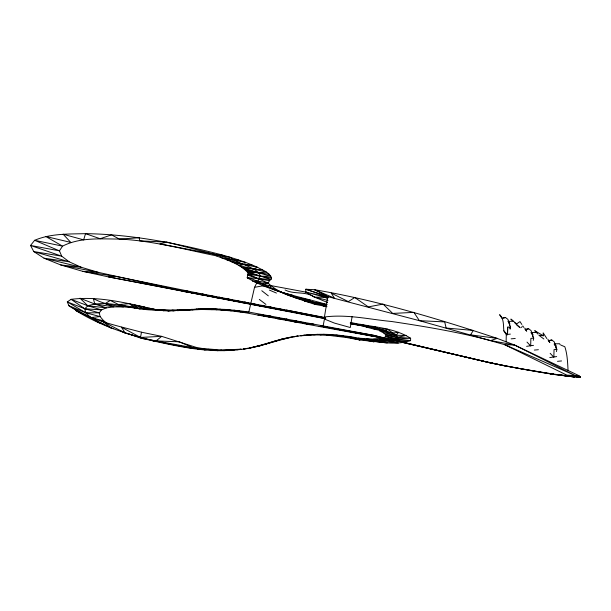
<?xml version="1.0" encoding="UTF-8"?>
<svg xmlns="http://www.w3.org/2000/svg" width="611" height="611" viewBox="0 0 611 611"><rect width="100%" height="100%" fill="white"/><g stroke="black" fill="none" stroke-linecap="round" stroke-linejoin="round"><path stroke-width="0.92" d="M506.29 334.691L507.512 334.729L507.71 327.145L510.529 326.9L507.871 319.339L505.48 317.521L501.868 318.194L499.615 314.673C504.037 318.69 503.319 325.396 503.846 330.849L506.29 334.691L506.114 341.977M507.71 327.145L507.512 334.729L503.846 330.849M325.22 318.216L183.957 291.264L98.211 272.323L81.278 267.274L69.142 261.775L61.696 256.169L59.45 250.838L62.559 246.141C79.926 237.205 100.349 238.985 119.275 239.061C152.154 240.627 184.033 249.296 216.141 255.795C227.223 260.179 240.024 263.731 248.127 272.903L247.211 277.761C271.49 292.234 300.329 296.526 327.114 304.599C311.534 301.834 295.701 299.169 281.327 292.241C269.176 288.896 259.522 280.319 247.211 277.761L271.001 279.464L271.483 277.944C269.359 272.2 262.516 270.192 257.643 267.358C246.187 262.15 234.15 258.346 222.06 254.932C177.396 243.338 131.831 234.296 85.54 233.654C68.463 234.128 50.644 233.41 34.628 240.314L30.55 245.462L33.765 251.564L44.061 258.216L60.726 264.945L82.638 271.307L108.3 276.867L325.785 318.82M326.694 305.828C307.119 299.535 283.504 297.916 268.168 283.145L258.163 281.113L258.27 278.631L260.523 276.241L270.849 276.195L244.263 269M352.112 316.574L350.294 327.527L334.278 323.043L325.403 319.431L324.433 317.002L327.809 296.625L314.55 289.713L305.859 289.232L305.76 292.096L314.428 297.091L327.618 302.521M351.172 322.57C371.014 327.076 393.01 327.114 410.615 338.257L410.584 340.61C388.703 347.583 365.806 338.059 343.71 335.844C327.267 333.476 310.503 333.911 294.143 336.661L298.084 336.081C277.348 339.242 258.01 348.522 236.885 349.798C204.502 353.441 172.271 345.009 140.92 338.173L140.507 337.44L141.469 332.208C116.754 325.48 90.26 320.607 68.898 305.706L67.309 301.903L71.09 299.337C95.492 296.243 120.1 301.613 143.906 306.852C157.18 311.419 171.317 310.64 185.11 309.998C205.686 308.28 226.467 309.158 246.859 312.351M510.529 326.9L510.116 329.13L509.857 327.412M533.281 340.365L533.693 338.143L531.035 330.574L528.645 328.764L525.032 329.428L526.697 331.185L524.696 328.008M556.445 351.6L556.858 349.377L554.2 341.816L551.809 339.999L548.197 340.671L549.862 342.42L547.861 339.242M324.594 318.3L323.135 325.907L319.194 326.48L244.889 312.633L230.53 310.816L216.111 309.769L201.668 309.502L167.849 310.892L158.173 310.136L148.656 308.013L151.772 309.548L156.531 309.937L177.541 310.128L210.848 308.868L225.123 309.418L239.367 310.747L248.83 312.061L374.077 335.401L384.09 337.822M258.613 283.305L256.757 282.954L254.543 287.323L248.83 312.061L244.889 312.633M258.163 281.113L252.48 281.167L262.356 284.023L268.168 283.145L269.413 280.709L271.001 279.464L247.478 271.796L258.865 272.918L266.304 272.071L238.664 265.457L244.507 264.502L245.408 262.34L221.411 257.666L219.105 255.367L166.956 242.132L139.659 240.826L139.3 237.755L119.275 239.061L111.53 234.868L100.166 238.741L85.54 233.654L83.631 239.879L63.093 234.196L70.807 242.407L45.733 236.472L62.559 246.141L34.628 240.314L59.45 250.838L30.55 245.462L61.696 256.169L33.765 251.564L69.142 261.775L44.061 258.216L81.278 267.274L60.726 264.945L98.211 272.323L82.638 271.307L116.059 276.485L202.806 294.067L325.289 317.567M350.806 323.777C362.987 324.876 374.314 330.795 386.45 330.841L387.458 329.26L396.279 335.317L397.478 337.287L410.615 338.257L396.035 338.884L383.616 337.914L373.558 339.136L358.382 338.166L358.222 338.822L359.994 340.006L387.282 342.916L377.682 340.571L366.371 338.922L374.092 341.87C350.622 337.219 326.61 332.453 302.59 335.508M153.14 341.335L156.095 340.9L161.655 336.348L196.207 347.392L202.394 348.499L221.717 350.08L241.223 349.164L236.885 349.798M520.709 327.763L522.122 326.755M374.077 335.401L321.165 326.19L384.052 338.181L374.077 335.401L371.152 335.966L319.194 326.48M325.556 318.644L285.436 310.533L278.975 308.616L276.019 309.051L285.436 310.533L286.422 310.067L325.617 317.987M350.752 323.731L358.222 325.243L360.2 324.311L378.492 328.642L392.514 333.125L398.509 332.323L396.279 335.317L385.74 334.828L383.555 332.842L379.347 330.742L392.514 333.125L383.555 332.842L396.279 335.317L406.468 335.408L397.478 337.287L385.762 336.562L383.616 337.914L392.048 340.014L406.376 342.259L373.558 339.136L377.682 340.571L398.372 343.046L379.446 338.792L392.048 340.014L410.584 340.61L396.035 338.884L385.762 336.562L385.74 334.828L397.478 337.287L396.035 338.884L392.048 340.014L377.682 340.571L358.222 338.822L350.172 336.913L346.231 337.486L326.74 335.111L313.657 334.904L300.62 335.798L304.561 335.225M102.037 321.607L103.755 320.836L106.574 322.86M269.115 274.224L258.865 272.918L241.742 267.358L253.374 269.1L257.643 267.358L230.927 261.546M324.433 317.002C346.712 314.046 369.22 319.37 391.384 321.47C424.714 326.442 458.044 331.972 490.664 340.571L497.178 338.379L514.493 344.994L578.953 375.666L580.45 376.827L580.236 377.262C550.099 375.131 520.32 368.54 490.648 362.972L403.268 342.565L492.611 363.324L506.672 366.279L553.574 374.245L520.007 368.654L490.648 362.972L404.329 342.527L492.611 363.324L490.648 362.972M253.977 347.201L249.8 347.812C265.434 344.734 280.197 338.15 296.114 336.371M503.273 318.087L505.48 317.521M526.438 329.321L528.645 328.764M549.602 340.564L551.809 339.999M166.956 242.132L159.929 243.911L230.355 257.338C238.565 264.235 250.686 265.395 258.865 272.918L260.523 276.241L271.483 277.944M289.675 337.501C274.049 340.579 259.285 347.163 243.369 348.942L247.623 348.316M254.543 287.323L263.036 285.78M216.141 255.795L222.06 254.932M216.111 309.769L220.372 309.151M220.922 310.029L225.123 309.418M225.734 310.38L229.881 309.777M230.53 310.816L234.624 310.22M235.327 311.335L239.367 310.747M240.115 311.946L244.095 311.366M257.888 315.062L261.836 314.482M258.82 315.23L262.761 314.657M259.751 315.406L263.692 314.833M260.217 315.459L262.577 315.673M260.691 315.513L261.279 315.429M264.12 315.635L263.532 315.719L264.83 315.963L263.058 315.666L265.426 315.872M266.373 315.918L266.969 315.834M267.58 316.177L265.907 315.864L268.267 316.078M269.81 316.032L269.222 316.124L270.52 316.368L268.748 316.07L271.108 316.277M268.764 317.056L271.124 317.262M269.237 317.109L269.825 317.025M272.666 317.224L272.078 317.308L273.377 317.552L271.605 317.254L273.972 317.468M274.919 317.514L275.515 317.422M276.126 317.766L274.454 317.46L276.814 317.667M278.356 317.628L277.761 317.712L279.067 317.957L277.295 317.659L279.655 317.873M277.31 318.644L279.67 318.858M277.776 318.698L278.372 318.614M281.213 318.812L280.625 318.904L281.923 319.141L280.151 318.85L282.511 319.057M283.466 319.102L284.054 319.018M284.665 319.362L282.992 319.049L285.36 319.263M286.903 319.217L286.307 319.309L287.613 319.545L285.841 319.255L288.201 319.461M285.856 320.24L288.216 320.447M286.322 320.294L286.918 320.202M289.759 320.408L289.171 320.492L290.469 320.737L288.697 320.439L291.057 320.653M292.012 320.699L292.6 320.607M293.211 320.951L291.539 320.645L293.906 320.851M295.449 320.813L294.853 320.897L296.152 321.142L294.387 320.844L296.747 321.058M294.403 321.829L296.763 322.043M294.869 321.882L295.464 321.798M298.305 321.997L297.71 322.089L299.016 322.325L297.244 322.035L299.604 322.241M300.559 322.287L301.147 322.203M301.758 322.547L300.085 322.234L302.445 322.448M303.988 322.402L303.4 322.493L304.698 322.73L302.926 322.432L305.294 322.646M302.941 323.418L305.309 323.631M303.415 323.479L304.003 323.387M306.852 323.593L306.256 323.677L307.562 323.922L305.79 323.624L308.15 323.838M309.105 323.883L309.693 323.792M310.304 324.135L308.631 323.822L310.991 324.036M312.534 323.998L311.946 324.082L313.244 324.326L311.473 324.029L313.84 324.235M196.207 347.392L191.274 348.11C150.963 340.93 111.026 332.392 75.749 310.495L90.787 317.552L85.777 312.779L67.309 301.903L84.776 308.754L99.295 312.87L100.082 316.582L103.755 320.836L91.65 317.773M197.743 349.179L202.394 348.499M204.25 349.966L208.748 349.309M287.705 337.791L291.646 337.211M307.127 335.218L311.075 334.637M281.32 339.189L285.268 338.616M313.657 334.904L317.605 334.332M275.003 340.862L278.944 340.289M210.772 350.485L215.179 349.843M320.202 334.874L324.143 334.293M268.756 342.802L272.697 342.221M217.31 350.729L221.717 350.08M326.74 335.111L330.681 334.538M262.509 344.734L266.526 344.146M223.847 350.691L228.254 350.05M256.185 346.406L260.286 345.811M230.378 350.386L234.746 349.744M333.262 335.63L337.203 335.057M339.762 336.424L343.71 335.844M511.163 338.845L515.233 338.479M526.606 346.338L533.518 345.345M534.327 350.08L538.398 349.713M549.77 357.572L556.682 356.58M557.492 361.322L561.562 360.948M90.787 317.552L68.898 305.706L85.777 312.779L99.295 312.87L101.449 309.907L84.776 308.754L71.09 299.337L87.839 305.767L106.406 307.868L101.449 309.907L87.839 305.767L79.988 298.206L94.758 304.018L113.89 306.867L105.069 303.621L110.286 300.444L123.46 306.959L113.89 306.867L106.406 307.868L94.758 304.018L93.361 298.58C111.401 308.311 132.152 306.768 151.772 309.548C158.226 309.685 164.451 310.212 170.828 310.457L162.984 310.724L166.055 310.396L158.173 310.136L161.296 310.22L153.399 309.212L156.531 309.937C133.397 310.923 110.767 298.832 87.839 305.767L84.776 308.754L85.777 312.779L100.082 316.582L91.719 317.46M507.527 334.393L510.353 334.102M238.863 349.515L219.28 350.439L199.713 348.889L140.92 338.173L126.622 333.224M129.555 303.652L118.068 304.606L137.567 307.73L139.262 309.029L142.294 308.44L144.043 309.41L147.03 309.051L151.772 309.548L143.906 306.852L147.03 309.051L139.132 305.729L142.294 308.44L134.351 304.645L137.567 307.73L129.555 303.652L134.58 308.15M533.693 338.143L530.875 338.379L530.676 345.971L527.003 342.084M556.858 349.377L554.04 349.614L553.841 357.206L550.167 353.318M328.176 296.992L305.859 289.232L327.809 296.625L419.413 320.676L504.663 344.68L567.703 375.551L580.45 376.827C570.002 374.711 559.034 376.093 548.525 373.313L574.546 377.086L560.096 375.017L569.139 376.475M120.367 330.742L125.186 333.056L140.507 337.44L161.655 336.348L141.469 332.208M116.059 276.485L108.3 276.867L183.957 291.264M327.977 300.413L314.428 297.091L327.465 297.374M507.878 321.378L513.278 321.256L510.849 319.087L516.631 323.891L519.992 321.6L521.847 324.472M531.035 332.613L536.443 332.491L537.917 334.049M554.2 343.856L559.607 343.726L560.203 344.795M326.289 304.599L314.703 304.316L293.807 297.351L294.326 296.786L310.464 300.276L308.112 301.047L304.415 301.124L321.378 304.637L323.67 306.233L326.992 306.714M251.931 264.869L244.507 264.502L226.36 259.591L238.183 259.82M514.493 344.994L504.663 344.68L575.15 375.498L514.493 344.994L490.664 340.571M156.095 340.9L179.329 341.816L193.252 347.819M567.527 375.177L578.953 375.666M387.458 329.26L373.428 328.68L386.45 330.841M253.374 269.1L262.455 269.772M235.044 263.509L244.507 264.502M326.434 306.531L314.703 304.316M538.81 335.21L543.362 335.79L543.156 332.842L546.845 338.555M358.222 325.243L369.189 326.656L374.299 326.511L378.492 328.642L366.218 326.801L369.189 326.656L350.187 323.036M563.968 375.475L580.236 377.262L567.703 375.551M321.165 326.19L384.044 338.219M371.152 335.966L383.708 338.196M346.231 337.486L359.994 340.006L348.201 337.203M246.18 270.551L258.865 272.918M269.413 280.709L258.27 278.631L247.379 275.026M268.832 285.207L307.845 292.478M261.584 314.52L263.448 314.864M261.096 314.589L263.196 314.902M260.851 314.627L262.707 314.971M260.355 314.703L262.463 315.009M259.866 314.772L261.966 315.085M259.614 314.81L261.477 315.154M259.125 314.879L261.225 315.192M258.873 314.917L260.737 315.261M258.384 314.986L260.485 315.299M328.168 297.099L305.76 292.096L327.847 298.038M350.813 323.082L359.207 324.777M488.747 362.239L506.672 366.279M113.715 328.687L111.187 328.054L87.381 315.933L99.456 322.768L102.999 323.639M248.127 272.903L260.523 276.241L248.081 274.049L268.168 283.145M219.105 255.367L232.822 259.82M285.085 289.973C294.349 294.769 305.737 290.798 314.52 297.229M325.06 297.481L327.672 298.42M560.974 345.123L564.831 346.758C567.375 354.288 567.581 362.468 568.062 370.327M269.413 290.095L276.47 293.074M140.507 337.44L121.444 327.183L125.186 333.056L102.984 321.623L111.187 328.054M543.362 335.79L534.709 330.65L536.443 332.491M92.36 318.499L99.456 322.768M539.536 335.752L543.874 338.998M554.742 344.955L556.178 346.04L554.299 344.146M531.578 333.721L533.013 334.797L531.135 332.903M508.413 322.478L509.849 323.563L508.596 322.303M259.316 299.398L265.915 304.415M261.783 290.721L268.321 295.854M285.436 310.533L285.94 310.93M516.318 324.54L519.671 327.366L514.752 322.814M554.292 344.253L555.529 345.582L555.926 348.163M522.779 325.907L523.68 327.32M532.372 334.347L532.761 336.928M509.207 323.112L509.597 325.686M270.436 285.917L270.322 287.857L281.327 292.241L293.059 295.38L294.326 296.786C283.435 293.838 273.751 287.735 262.547 285.749L262.356 284.023L270.436 285.917M473.288 330.444L470.585 334.859L497.178 338.379C437.316 318.629 376.811 300.245 314.55 289.713L334.408 298.115L331.215 293.074L348.308 301.635L354.762 297.496L368.318 306.89L383.082 304.11L392.713 313.42L413.899 312.381L419.413 320.676L444.701 321.913L446.137 328.031L473.288 330.444M186.714 290.859L182.972 291.409L192.266 292.814L186.714 290.859M194.672 292.463L191.281 292.959L200.637 294.387L194.672 292.463M202.806 294.067L199.652 294.525L209.054 295.968L202.806 294.067M211.024 295.678L208.068 296.106L217.508 297.557L211.024 295.678M219.486 297.274L216.523 297.702L225.994 299.161L219.486 297.274M227.972 298.878L225.008 299.306L234.502 300.772L227.972 298.878M236.472 300.49L233.517 300.918L243.018 302.392L236.472 300.49M172.776 310.174L167.849 310.892L175.594 310.411L172.776 310.174M177.541 310.128L172.737 310.831L180.352 310.258L177.541 310.128M182.307 309.976L177.618 310.663L185.11 309.998L182.307 309.976M187.065 309.716L182.429 310.388L189.861 309.632L187.065 309.716M191.816 309.342L187.233 310.014L194.611 309.38L191.816 309.342M196.566 309.097L192.037 309.754L199.369 309.219L196.566 309.097M244.988 302.109L242.032 302.537L251.533 304.018L244.988 302.109M201.325 308.929L196.849 309.586L204.135 309.143L201.325 308.929M206.083 308.853L201.668 309.502L208.893 309.151L206.083 308.853M210.848 308.868L206.48 309.502L213.651 309.25L210.848 308.868M215.607 308.967L211.299 309.594L218.417 309.433L215.607 308.967M253.504 303.728L250.548 304.163L260.042 305.645L253.504 303.728M262.02 305.355L259.056 305.79L268.535 307.272L262.02 305.355M270.505 306.989L267.549 307.417L277.004 308.906L270.505 306.989"/></g></svg>
